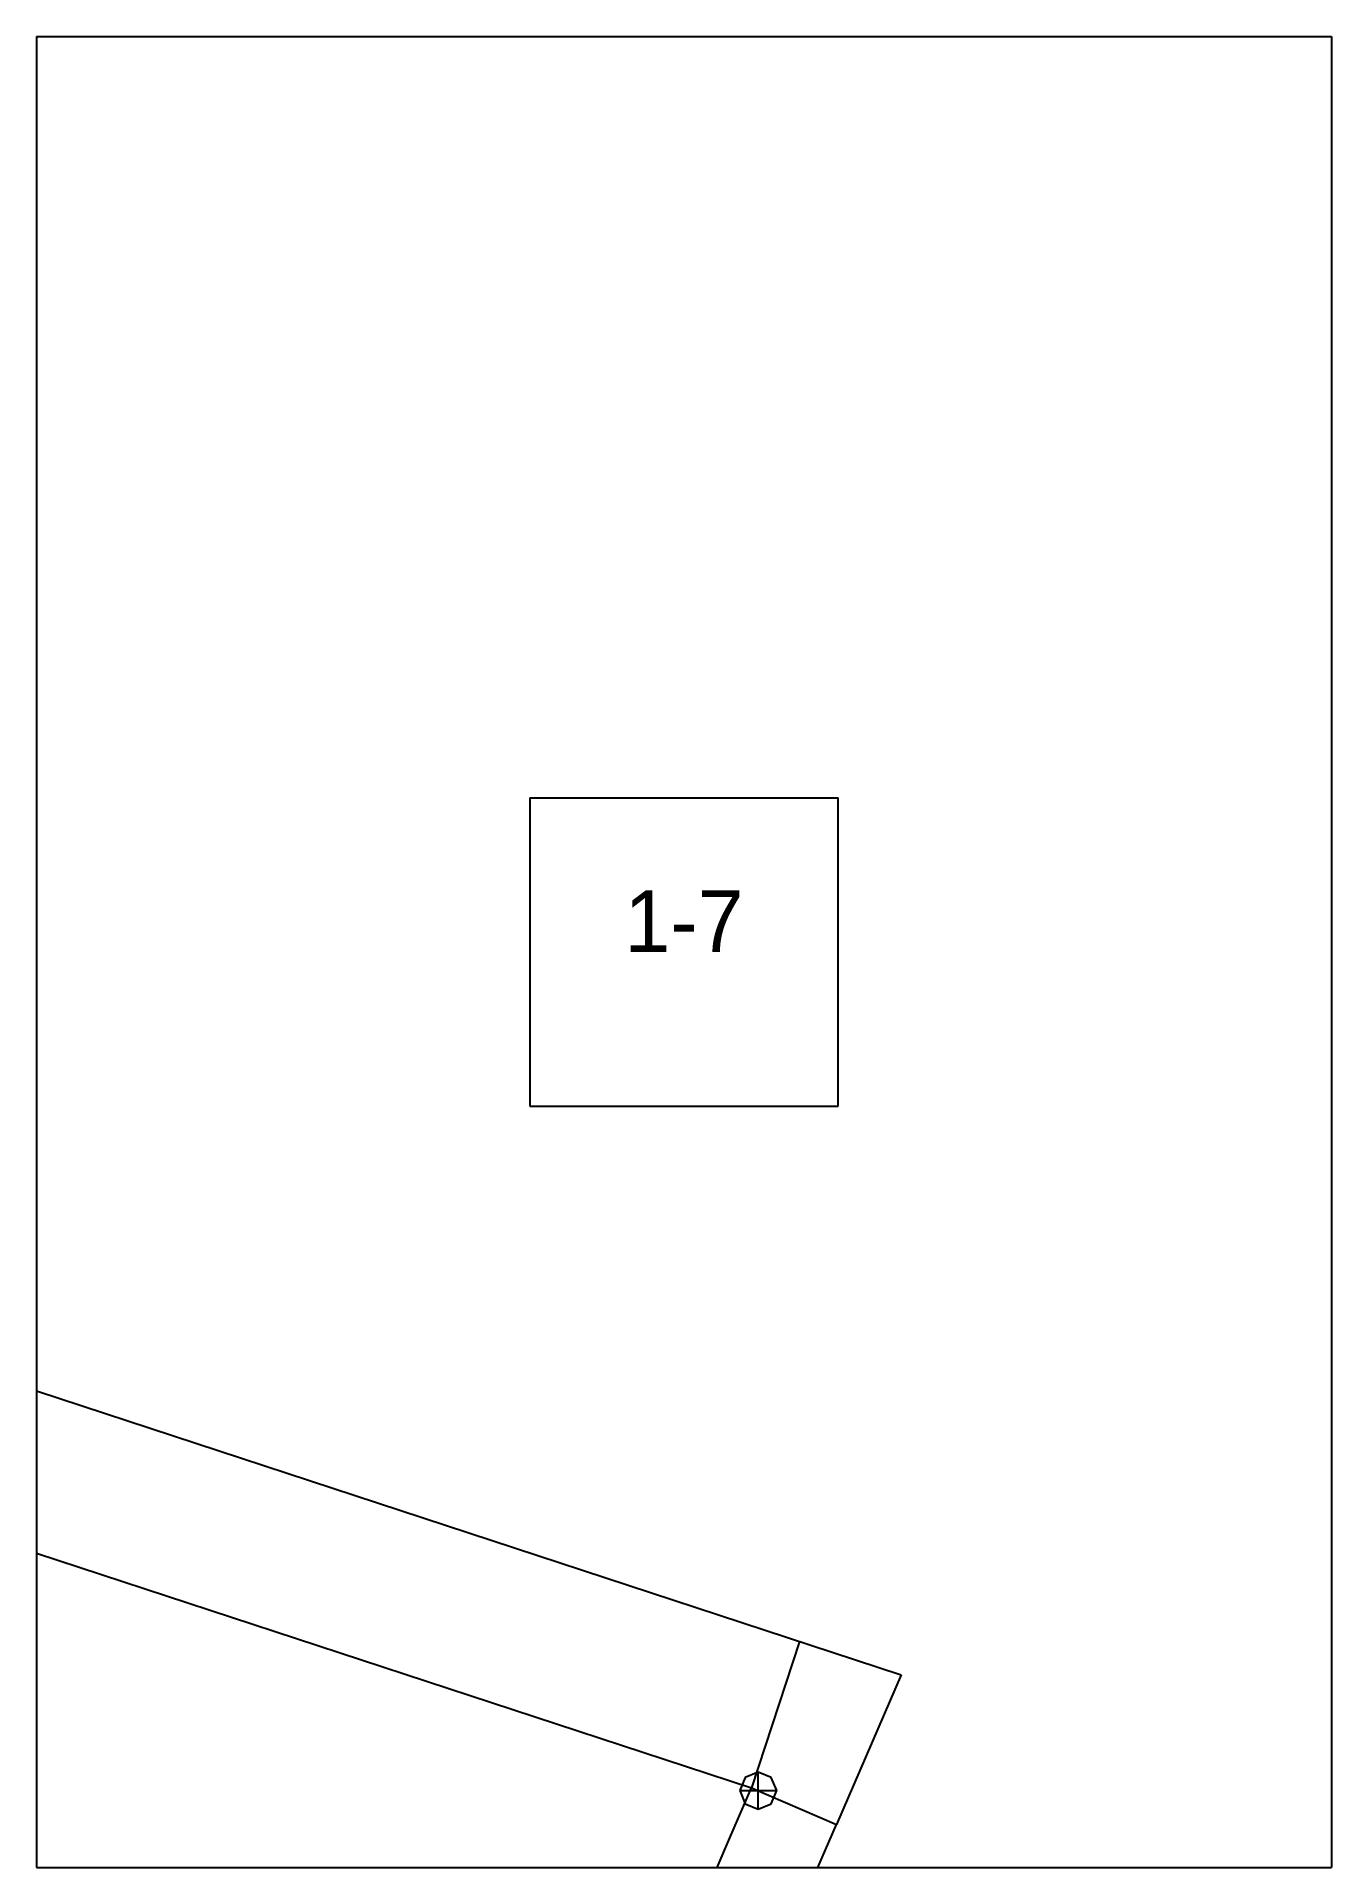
# Paper-space layout 'Plan 1-7' of a CAD drawing. Header units: metres, sheet in millimetres. Extents: x 0 to 210, y 0 to 297.
# The model-space entities are those that its viewports show. They can reach past a viewport. Long polylines and large blocks are cut down to what shows.
import ezdxf
from ezdxf.enums import TextEntityAlignment as Align

# ---------------------------------------------------------------- set-up
doc = ezdxf.new("R2010")
doc.units = ezdxf.units.M
for name, color, linetype in [('default', 7, 'Continuous'), ('TEXTLAYER', 7, 'Continuous'), ('VIEWPORTS', 7, 'Continuous')]:
    doc.layers.add(name, color=color, linetype=linetype)

msp = doc.modelspace()

# ---------------------------------------------------------------- linework, layer by layer
at = {"color": 9}
for p, q in [((1050, 0), (1260, 0)), ((1260, 0), (1260, -297)), ((1260, 0), (1470, 0)), ((1260, 0), (1260, -297)), ((1470, 0), (1470, -297)), ((1470, 0), (1680, 0)), ((1470, 0), (1470, -297)), ((1340, -123.5), (1390, -123.5)), ((1340, -123.5), (1340, -173.5)), ((1390, -173.5), (1390, -123.5)), ((1340, -173.5), (1390, -173.5)), ((1050, -297), (1260, -297)), ((1050, -297), (1260, -297)), ((1260, -297), (1470, -297)), ((1260, -297), (1260, -594)), ((1260, -297), (1470, -297)), ((1260, -297), (1260, -594)), ((1470, -297), (1680, -297)), ((1470, -297), (1470, -594)), ((1470, -297), (1680, -297)), ((1470, -297), (1470, -594))]:
    msp.add_line(p, q, dxfattribs=at)
at = {"layer": 'default', "color": 7, "linetype": 'Continuous'}
for p, q in [((1049.39, -150.55), (1400.22, -265.74)), ((1054.07, -178.4), (1375.94, -284.08)), ((1383.74, -260.33), (1375.94, -284.08)), ((1400.22, -265.74), (1389.71, -290.03)), ((1377.04, -281.55), (1374.92, -282.43)), ((1379.16, -282.43), (1377.04, -281.55)), ((1377.04, -287.55), (1377.04, -281.55)), ((1372.42, -292.22), (1375.94, -284.08)), ((1374.92, -282.43), (1374.04, -284.55)), ((1374.04, -284.55), (1374.92, -286.68)), ((1374.04, -284.55), (1380.04, -284.55)), ((1375.94, -284.08), (1389.71, -290.03)), ((1380.04, -284.55), (1379.16, -282.43)), ((1379.16, -286.68), (1380.04, -284.55)), ((1374.92, -286.68), (1377.04, -287.55)), ((1377.04, -287.55), (1379.16, -286.68)), ((1386.19, -298.17), (1389.71, -290.03)), ((1367.62, -303.32), (1372.42, -292.22)), ((1381.39, -309.27), (1386.19, -298.17))]:
    msp.add_line(p, q, dxfattribs=at)

# ---------------------------------------------------------------- texts
at = {"layer": 'TEXTLAYER', "color": 1}
msp.add_text('1-7', height=10, dxfattribs=at).set_placement((1365, -148.5), align=Align.CENTER)

psp = doc.layouts.new('Plan 1-7')

# ---------------------------------------------------------------- viewports
at = {"layer": 'VIEWPORTS'}
psp.add_viewport(center=(105, 148.5), size=(210, 297), view_center_point=(1365, -148.5), view_height=297, dxfattribs=at)

doc.saveas('drawing.dxf')
